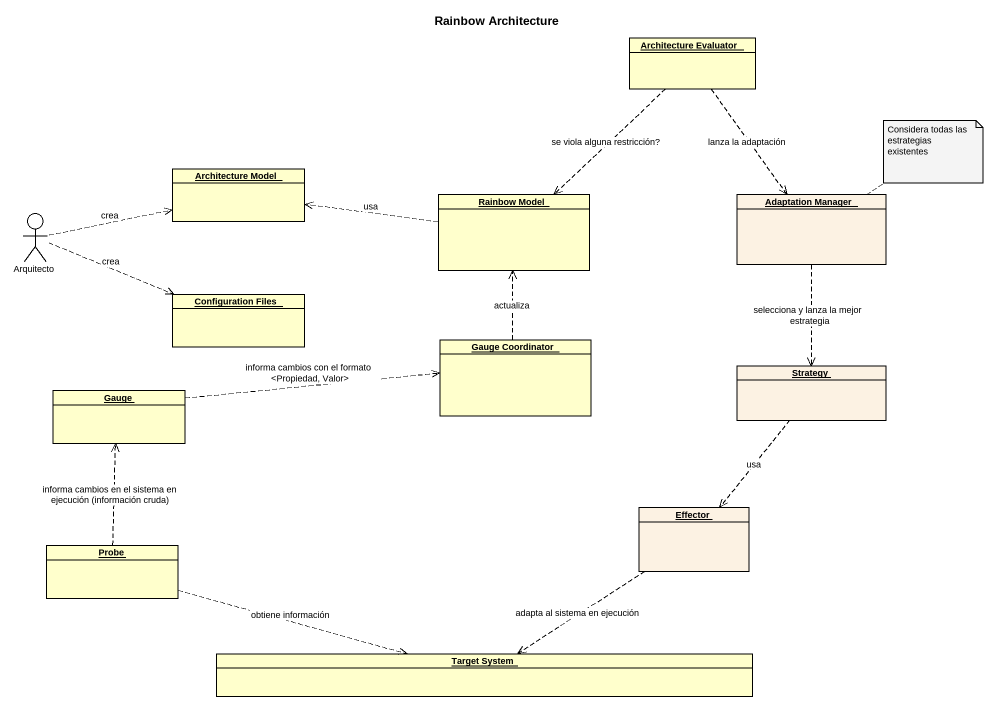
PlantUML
@startuml
title Rainbow Architecture
allowmixing
hide circle
hide empty members
object "Architecture Evaluator" as Architecture_Evaluator
object "Architecture Model" as Architecture_Model
actor Arquitecto
object "Rainbow Model" as Rainbow_Model
object "Adaptation Manager" as Adaptation_Manager #FCF2E3
object "Configuration Files" as Configuration_Files
object "Gauge Coordinator" as Gauge_Coordinator
object Strategy #FCF2E3
object Gauge
object Effector #FCF2E3
object Probe
object "Target System" as Target_System
Architecture_Evaluator ..> Rainbow_Model : se viola alguna restricción?
Architecture_Evaluator ..> Adaptation_Manager : lanza la adaptación
Arquitecto .right.> Architecture_Model : crea
Arquitecto .right.> Configuration_Files : crea
Rainbow_Model .left.> Architecture_Model : usa
Adaptation_Manager ..> Strategy : selecciona y lanza la mejor estrategia
Gauge_Coordinator .up.> Rainbow_Model : actualiza
Strategy ..> Effector : usa
Gauge .right.> Gauge_Coordinator : informa cambios con el formato <Propiedad, Valor>
Effector ..> Target_System : adapta al sistema en ejecución
Probe .up.> Gauge : informa cambios en el sistema en ejecución (información cruda)
Probe .right.> Target_System : obtiene información
note top of Adaptation_Manager : Considera todas las estrategias existentes
@enduml
